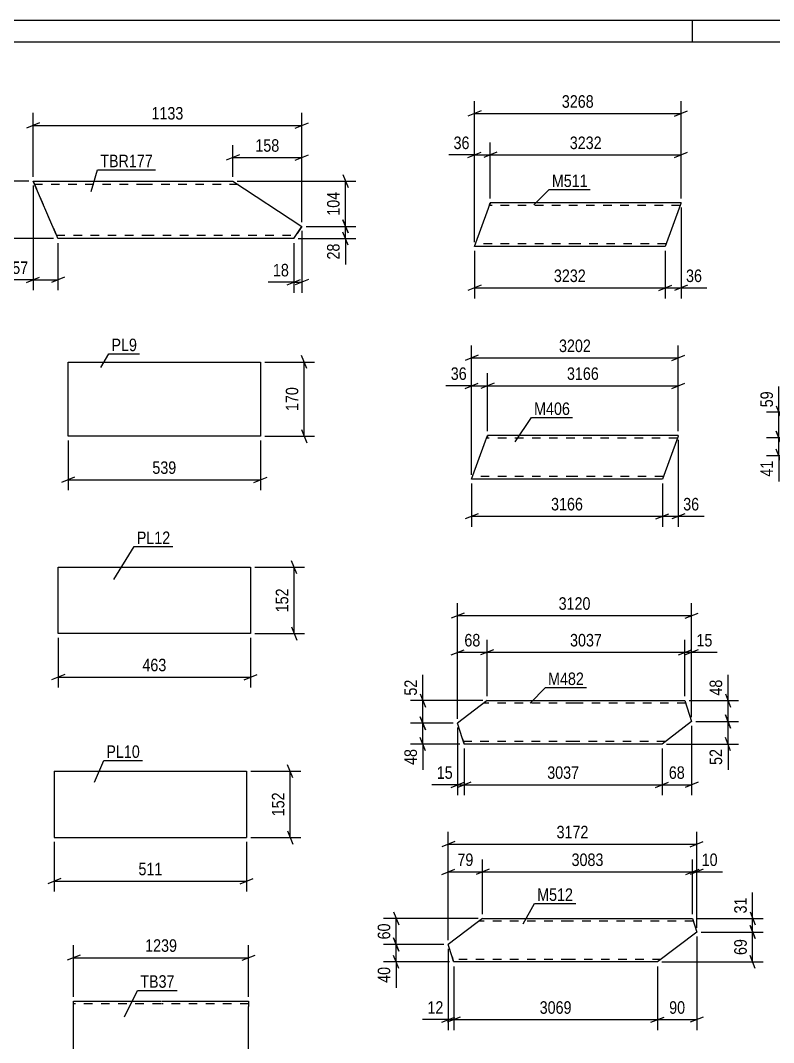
# Model space of a CAD drawing. Header units: millimetres. Extents: x 0 to 594, y 0 to 420.
# Drawn here: x 230 to 402.6, y 185.6 to 420 of the extents above; entities that cross this region are included whole.
import ezdxf

# ---------------------------------------------------------------- set-up
doc = ezdxf.new("R2010")
doc.units = ezdxf.units.MM
doc.linetypes.add('DXK_LINE_DOT2', pattern=[3.9198, 1.9599, -1.9599])
doc.styles.add('Arial Narrow', font='ARIALN.TTF', dxfattribs={"height": 0.2})

# ---------------------------------------------------------------- blocks, each defined once
blk = doc.blocks.new('Unknown-232816030-39086 - 69771')
at = {"color": 5, "linetype": 'Continuous'}
for p, q in [((594, 420), (0, 420)), ((384, 415), (384, 420)), ((589, 415), (5, 415))]:
    blk.add_line(p, q, dxfattribs=at)
blk = doc.blocks.new('Part-232816030-51371 - 51370')
at = {"color": 2, "linetype": 'Continuous'}
for p, q in [((232.85, 383.15), (232.85, 383.15)), ((232.85, 383.15), (258.54, 383.15)), ((238.12, 370.94), (232.85, 383.15)), ((258.64, 383.15), (278.64, 383.15)), ((278.64, 383.15), (294.45, 372.76)), ((292.61, 369.95), (294.45, 372.76)), ((238.34, 370.42), (238.12, 370.94)), ((238.54, 369.95), (238.34, 370.42)), ((258.54, 369.95), (238.54, 369.95)), ((292.61, 369.95), (258.64, 369.95))]:
    blk.add_line(p, q, dxfattribs=at)
at = {"color": 7, "linetype": 'DXK_LINE_DOT2'}
for p, q in [((232.85, 383.15), (238.54, 369.95)), ((233.19, 382.35), (233.19, 382.35)), ((258.54, 382.35), (233.19, 382.35)), ((279.86, 382.35), (258.64, 382.35)), ((294.45, 372.76), (292.61, 369.95)), ((294.45, 372.76), (294.45, 372.76)), ((238.2, 370.75), (238.2, 370.75)), ((238.2, 370.75), (258.54, 370.75)), ((258.64, 370.75), (293.13, 370.75)), ((292.61, 369.95), (292.61, 369.95))]:
    blk.add_line(p, q, dxfattribs=at)
blk = doc.blocks.new('Part-232816030-51383 - 51382')
at = {"color": 2, "linetype": 'Continuous'}
for p, q in [((240.88, 324.65), (240.88, 341.65)), ((240.88, 341.65), (262.88, 341.65)), ((262.98, 341.65), (284.98, 341.65)), ((284.98, 341.65), (284.98, 324.65)), ((262.88, 324.65), (240.88, 324.65)), ((284.98, 324.65), (262.98, 324.65))]:
    blk.add_line(p, q, dxfattribs=at)
blk = doc.blocks.new('Part-232816030-51397 - 51396')
at = {"color": 2, "linetype": 'Continuous'}
for p, q in [((238.6, 279.38), (238.6, 294.58)), ((238.6, 294.58), (260.6, 294.58)), ((260.7, 294.58), (282.7, 294.58)), ((282.7, 294.58), (282.7, 279.38)), ((260.6, 279.38), (238.6, 279.38)), ((282.7, 279.38), (260.7, 279.38))]:
    blk.add_line(p, q, dxfattribs=at)
blk = doc.blocks.new('Part-232816030-51411 - 51410')
at = {"color": 2, "linetype": 'Continuous'}
for p, q in [((237.7, 247.8), (237.7, 232.6)), ((237.7, 247.8), (259.7, 247.8)), ((259.8, 247.8), (281.8, 247.8)), ((281.8, 247.8), (281.8, 232.6)), ((237.7, 232.6), (259.7, 232.6)), ((259.8, 232.6), (281.8, 232.6))]:
    blk.add_line(p, q, dxfattribs=at)
blk = doc.blocks.new('Part-232816030-51432 - 51431')
at = {"color": 2, "linetype": 'Continuous'}
for p, q in [((242.15, 180.12), (242.15, 195.03)), ((242.15, 195.03), (262.15, 195.03)), ((262.25, 195.03), (282.25, 195.03)), ((282.25, 195.03), (282.25, 195.03)), ((282.25, 195.03), (282.25, 194.94)), ((282.25, 194.94), (282.25, 194.68)), ((282.25, 194.68), (282.25, 193.83)), ((282.25, 180.03), (282.25, 193.83)), ((242.15, 180.03), (242.15, 180.12)), ((262.15, 180.03), (242.15, 180.03)), ((282.25, 180.03), (262.25, 180.03)), ((282.25, 180.03), (282.25, 180.03))]:
    blk.add_line(p, q, dxfattribs=at)
at = {"color": 7, "linetype": 'DXK_LINE_DOT2'}
for p, q in [((282.25, 180.03), (282.25, 195.03)), ((282.25, 195.03), (282.25, 195.03)), ((262.15, 194.43), (242.15, 194.43)), ((282.25, 194.43), (262.25, 194.43)), ((282.25, 194.43), (282.25, 194.43)), ((282.25, 194.29), (282.25, 193.83)), ((242.15, 180.63), (242.15, 180.68)), ((262.15, 180.63), (242.15, 180.63)), ((282.25, 180.63), (262.25, 180.63)), ((282.25, 180.68), (282.25, 180.77)), ((282.25, 180.63), (282.25, 180.68)), ((282.25, 180.03), (282.25, 180.03))]:
    blk.add_line(p, q, dxfattribs=at)
blk = doc.blocks.new('Part-232816030-54967 - 54966')
at = {"color": 2, "linetype": 'Continuous'}
for p, q in [((337.22, 376.93), (337.65, 378.13)), ((357.65, 378.13), (337.65, 378.13)), ((381.39, 378.13), (357.75, 378.13)), ((381.27, 377.78), (377.75, 368.13)), ((381.36, 378.04), (381.27, 377.78)), ((381.39, 378.13), (381.36, 378.04)), ((334.02, 368.13), (337.22, 376.93)), ((357.65, 368.13), (334.02, 368.13)), ((377.75, 368.13), (357.75, 368.13))]:
    blk.add_line(p, q, dxfattribs=at)
at = {"color": 7, "linetype": 'DXK_LINE_DOT2'}
for p, q in [((357.65, 377.53), (337.44, 377.53)), ((337.62, 378.04), (337.53, 377.78)), ((337.65, 378.13), (337.62, 378.04)), ((381.17, 377.53), (357.75, 377.53)), ((334.02, 368.13), (334.05, 368.22)), ((357.65, 368.73), (334.23, 368.73)), ((377.97, 368.73), (357.75, 368.73))]:
    blk.add_line(p, q, dxfattribs=at)
blk = doc.blocks.new('Part-232816030-54996 - 54995')
at = {"color": 2, "linetype": 'Continuous'}
for p, q in [((333.37, 314.77), (336.57, 323.57)), ((336.57, 323.57), (337.01, 324.77)), ((357.01, 324.77), (337.01, 324.77)), ((380.75, 324.77), (357.11, 324.77)), ((380.62, 324.42), (377.11, 314.77)), ((380.72, 324.68), (380.62, 324.42)), ((380.75, 324.77), (380.72, 324.68)), ((357.01, 314.77), (333.37, 314.77)), ((377.11, 314.77), (357.11, 314.77))]:
    blk.add_line(p, q, dxfattribs=at)
at = {"color": 7, "linetype": 'DXK_LINE_DOT2'}
for p, q in [((357.01, 324.17), (336.79, 324.17)), ((336.98, 324.68), (336.88, 324.42)), ((337.01, 324.77), (336.98, 324.68)), ((380.53, 324.17), (357.11, 324.17)), ((333.37, 314.77), (333.4, 314.86)), ((357.01, 315.37), (333.59, 315.37)), ((377.33, 315.37), (357.11, 315.37))]:
    blk.add_line(p, q, dxfattribs=at)
blk = doc.blocks.new('Part-232816030-55004 - 55003')
at = {"color": 2, "linetype": 'Continuous'}
for p, q in [((335.36, 262.81), (330.16, 258.81)), ((336.92, 264.01), (335.36, 262.81)), ((336.92, 264.01), (356.92, 264.01)), ((357.02, 264.01), (382.26, 264.01)), ((382.26, 264.01), (383.78, 259.21)), ((331.3, 255.21), (330.16, 258.81)), ((383.78, 259.21), (377.02, 254.01)), ((331.65, 254.1), (331.3, 255.21)), ((331.68, 254.01), (331.65, 254.1)), ((356.92, 254.01), (331.68, 254.01)), ((377.02, 254.01), (357.02, 254.01))]:
    blk.add_line(p, q, dxfattribs=at)
at = {"color": 7, "linetype": 'DXK_LINE_DOT2'}
for p, q in [((336.92, 264.01), (335.96, 263.27)), ((356.92, 263.41), (336.14, 263.41)), ((382.45, 263.41), (357.02, 263.41)), ((331.3, 255.21), (331.57, 254.36)), ((356.92, 254.61), (331.49, 254.61)), ((377.8, 254.61), (357.02, 254.61))]:
    blk.add_line(p, q, dxfattribs=at)
blk = doc.blocks.new('Part-232816030-55021 - 55020')
at = {"color": 2, "linetype": 'Continuous'}
for p, q in [((335.88, 214.04), (334.31, 212.84)), ((335.88, 214.04), (355.88, 214.04)), ((355.98, 214.04), (384, 214.04)), ((384, 214.04), (384.98, 210.9)), ((334.31, 212.84), (328.02, 208.05)), ((384.98, 210.9), (375.98, 204.04)), ((328.9, 205.24), (328.02, 208.05)), ((329.24, 204.13), (328.9, 205.24)), ((329.27, 204.04), (329.24, 204.13)), ((355.88, 204.04), (329.27, 204.04)), ((375.98, 204.04), (355.98, 204.04))]:
    blk.add_line(p, q, dxfattribs=at)
at = {"color": 7, "linetype": 'DXK_LINE_DOT2'}
for p, q in [((335.88, 214.04), (334.91, 213.3)), ((355.88, 213.44), (335.1, 213.44)), ((384.18, 213.44), (355.98, 213.44)), ((328.9, 205.24), (329.16, 204.39)), ((355.88, 204.64), (329.08, 204.64)), ((376.77, 204.64), (355.98, 204.64))]:
    blk.add_line(p, q, dxfattribs=at)
blk = doc.blocks.new('StraightDimension-232816030-52044 - 51370')
at = {"color": 7, "linetype": 'Continuous'}
for p, q in [((295.45, 372.76), (306.85, 372.76)), ((303.85, 374.26), (305.05, 371.26)), ((304.45, 369.95), (304.45, 372.76)), ((305.05, 368.45), (303.85, 371.45)), ((293.61, 369.95), (306.85, 369.95))]:
    blk.add_line(p, q, dxfattribs=at)
at = {"color": 0}
blk.add_wipeout([(303.7, 369.43), (299.5, 369.43), (299.5, 364.57), (303.7, 364.57)], dxfattribs=at)
at = {"color": 7, "linetype": 'Continuous'}
blk.add_line((304.45, 369.95), (304.45, 364.05), dxfattribs=at)
blk.add_line((304.45, 369.95), (304.45, 364.05), dxfattribs=at)
at = {"color": 3, "style": 'Arial Narrow'}
blk.add_text('28', height=2.863, rotation=90.0002, dxfattribs=at).set_placement((303.1, 365.17))
blk = doc.blocks.new('StraightDimension-232816030-52039 - 51370')
at = {"color": 7, "linetype": 'Continuous'}
for p, q in [((278.64, 384.15), (278.64, 391.39)), ((294.45, 373.76), (294.45, 391.39)), ((280.14, 389.14), (277.14, 387.94)), ((278.64, 388.54), (294.45, 388.54)), ((292.95, 387.94), (295.95, 389.14))]:
    blk.add_line(p, q, dxfattribs=at)
at = {"color": 0}
blk.add_wipeout([(289.89, 389.29), (289.89, 393.49), (283.2, 393.49), (283.2, 389.29)], dxfattribs=at)
at = {"color": 3, "style": 'Arial Narrow'}
blk.add_text('158', height=2.863, dxfattribs=at).set_placement((283.8, 389.89))
blk = doc.blocks.new('StraightDimension-232816030-52031 - 51370')
at = {"color": 7, "linetype": 'Continuous'}
for p, q in [((294.45, 371.76), (294.45, 357.55)), ((292.61, 368.95), (292.61, 357.55)), ((291.11, 359.35), (294.11, 360.55)), ((292.61, 359.95), (294.45, 359.95)), ((295.95, 360.55), (292.95, 359.35))]:
    blk.add_line(p, q, dxfattribs=at)
at = {"color": 0}
blk.add_wipeout([(292.08, 360.7), (292.08, 364.9), (287.23, 364.9), (287.23, 360.7)], dxfattribs=at)
at = {"color": 7, "linetype": 'Continuous'}
blk.add_line((292.61, 359.95), (286.7, 359.95), dxfattribs=at)
blk.add_line((292.61, 359.95), (286.7, 359.95), dxfattribs=at)
at = {"color": 3, "style": 'Arial Narrow'}
blk.add_text('18', height=2.863, dxfattribs=at).set_placement((287.83, 361.3))
blk = doc.blocks.new('StraightDimension-232816030-52051 - 51370')
at = {"color": 7, "linetype": 'Continuous'}
for p, q in [((228, 381.65), (226.8, 384.65)), ((231.85, 383.15), (224.55, 383.15)), ((227.4, 369.95), (227.4, 383.15)), ((226.8, 371.45), (228, 368.45)), ((237.54, 369.95), (224.55, 369.95))]:
    blk.add_line(p, q, dxfattribs=at)
at = {"color": 0}
blk.add_wipeout([(226.65, 379.9), (222.45, 379.9), (222.45, 373.21), (226.65, 373.21)], dxfattribs=at)
at = {"color": 3, "style": 'Arial Narrow'}
blk.add_text('132', height=2.863, rotation=90.0002, dxfattribs=at).set_placement((226.05, 373.81))
blk = doc.blocks.new('StraightDimension-232816030-52043 - 51370')
at = {"color": 7, "linetype": 'Continuous'}
for p, q in [((303.85, 384.65), (305.05, 381.65)), ((279.64, 383.15), (306.85, 383.15)), ((304.45, 372.76), (304.45, 383.15)), ((295.45, 372.76), (306.85, 372.76)), ((305.05, 371.26), (303.85, 374.26))]:
    blk.add_line(p, q, dxfattribs=at)
at = {"color": 0}
blk.add_wipeout([(303.7, 381.3), (299.5, 381.3), (299.5, 374.61), (303.7, 374.61)], dxfattribs=at)
at = {"color": 3, "style": 'Arial Narrow'}
blk.add_text('104', height=2.863, rotation=90.0002, dxfattribs=at).set_placement((303.1, 375.21))
blk = doc.blocks.new('StraightDimension-232816030-52035 - 51370')
at = {"color": 7, "linetype": 'Continuous'}
for p, q in [((232.85, 382.15), (232.85, 358.1)), ((238.54, 368.95), (238.54, 358.1)), ((231.35, 359.9), (234.35, 361.1)), ((240.04, 361.1), (237.04, 359.9)), ((232.85, 360.5), (238.54, 360.5))]:
    blk.add_line(p, q, dxfattribs=at)
at = {"color": 0}
blk.add_wipeout([(232.32, 361.25), (232.32, 365.45), (227.47, 365.45), (227.47, 361.25)], dxfattribs=at)
at = {"color": 7, "linetype": 'Continuous'}
blk.add_line((232.85, 360.5), (226.94, 360.5), dxfattribs=at)
blk.add_line((232.85, 360.5), (226.94, 360.5), dxfattribs=at)
at = {"color": 3, "style": 'Arial Narrow'}
blk.add_text('57', height=2.863, dxfattribs=at).set_placement((228.07, 361.85))
blk = doc.blocks.new('StraightDimension-232816030-52057 - 51370')
at = {"color": 7, "linetype": 'Continuous'}
for p, q in [((232.85, 384.15), (232.85, 398.78)), ((294.45, 373.76), (294.45, 398.78)), ((234.35, 396.53), (231.35, 395.33)), ((292.95, 395.33), (295.95, 396.53)), ((232.85, 395.93), (294.45, 395.93))]:
    blk.add_line(p, q, dxfattribs=at)
at = {"color": 0}
blk.add_wipeout([(267.91, 396.68), (267.91, 400.88), (259.39, 400.88), (259.39, 396.68)], dxfattribs=at)
at = {"color": 3, "style": 'Arial Narrow'}
blk.add_text('1133', height=2.863, dxfattribs=at).set_placement((259.99, 397.28))
blk = doc.blocks.new('StraightDimension-232816030-52065 - 51382')
at = {"color": 7, "linetype": 'Continuous'}
for p, q in [((240.88, 323.65), (240.88, 312.25)), ((284.98, 323.65), (284.98, 312.25)), ((242.38, 315.25), (239.38, 314.05)), ((240.88, 314.65), (284.98, 314.65)), ((283.48, 314.05), (286.48, 315.25))]:
    blk.add_line(p, q, dxfattribs=at)
at = {"color": 0}
blk.add_wipeout([(266.27, 315.4), (266.27, 319.6), (259.59, 319.6), (259.59, 315.4)], dxfattribs=at)
at = {"color": 3, "style": 'Arial Narrow'}
blk.add_text('539', height=2.863, dxfattribs=at).set_placement((260.19, 316))
blk = doc.blocks.new('StraightDimension-232816030-52061 - 51382')
at = {"color": 7, "linetype": 'Continuous'}
for p, q in [((295.58, 340.15), (294.38, 343.15)), ((285.98, 341.65), (297.38, 341.65)), ((294.98, 324.65), (294.98, 341.65)), ((294.38, 326.15), (295.58, 323.15)), ((285.98, 324.65), (297.38, 324.65))]:
    blk.add_line(p, q, dxfattribs=at)
at = {"color": 0}
blk.add_wipeout([(294.23, 336.49), (290.03, 336.49), (290.03, 329.81), (294.23, 329.81)], dxfattribs=at)
at = {"color": 3, "style": 'Arial Narrow'}
blk.add_text('170', height=2.863, rotation=90.0002, dxfattribs=at).set_placement((293.63, 330.41))
blk = doc.blocks.new('StraightDimension-232816030-52069 - 51396')
at = {"color": 7, "linetype": 'Continuous'}
for p, q in [((293.3, 293.08), (292.1, 296.08)), ((283.7, 294.58), (295.1, 294.58)), ((292.7, 279.38), (292.7, 294.58)), ((283.7, 279.38), (295.1, 279.38)), ((292.1, 280.88), (293.3, 277.88))]:
    blk.add_line(p, q, dxfattribs=at)
at = {"color": 0}
blk.add_wipeout([(291.95, 290.33), (287.75, 290.33), (287.75, 283.64), (291.95, 283.64)], dxfattribs=at)
at = {"color": 3, "style": 'Arial Narrow'}
blk.add_text('152', height=2.863, rotation=90.0002, dxfattribs=at).set_placement((291.35, 284.24))
blk = doc.blocks.new('StraightDimension-232816030-52073 - 51396')
at = {"color": 7, "linetype": 'Continuous'}
for p, q in [((238.6, 278.38), (238.6, 266.98)), ((282.7, 278.38), (282.7, 266.98)), ((240.1, 269.98), (237.1, 268.78)), ((281.2, 268.78), (284.2, 269.98)), ((238.6, 269.38), (282.7, 269.38))]:
    blk.add_line(p, q, dxfattribs=at)
at = {"color": 0}
blk.add_wipeout([(263.99, 270.13), (263.99, 274.33), (257.31, 274.33), (257.31, 270.13)], dxfattribs=at)
at = {"color": 3, "style": 'Arial Narrow'}
blk.add_text('463', height=2.863, dxfattribs=at).set_placement((257.91, 270.73))
blk = doc.blocks.new('StraightDimension-232816030-52077 - 51410')
at = {"color": 7, "linetype": 'Continuous'}
for p, q in [((292.4, 246.3), (291.2, 249.3)), ((282.8, 247.8), (294.2, 247.8)), ((291.8, 232.6), (291.8, 247.8)), ((282.8, 232.6), (294.2, 232.6)), ((291.2, 234.1), (292.4, 231.1))]:
    blk.add_line(p, q, dxfattribs=at)
at = {"color": 0}
blk.add_wipeout([(291.05, 243.54), (286.85, 243.54), (286.85, 236.85), (291.05, 236.85)], dxfattribs=at)
at = {"color": 3, "style": 'Arial Narrow'}
blk.add_text('152', height=2.863, rotation=90.0002, dxfattribs=at).set_placement((290.45, 237.45))
blk = doc.blocks.new('StraightDimension-232816030-52081 - 51410')
at = {"color": 7, "linetype": 'Continuous'}
for p, q in [((237.7, 231.6), (237.7, 220.2)), ((281.8, 231.6), (281.8, 220.2)), ((239.2, 223.2), (236.2, 222)), ((280.3, 222), (283.3, 223.2)), ((237.7, 222.6), (281.8, 222.6))]:
    blk.add_line(p, q, dxfattribs=at)
at = {"color": 0}
blk.add_wipeout([(263.09, 223.35), (263.09, 227.55), (256.41, 227.55), (256.41, 223.35)], dxfattribs=at)
at = {"color": 3, "style": 'Arial Narrow'}
blk.add_text('511', height=2.863, dxfattribs=at).set_placement((257.01, 223.95))
blk = doc.blocks.new('StraightDimension-232816030-52085 - 51431')
at = {"color": 7, "linetype": 'Continuous'}
for p, q in [((242.15, 196.03), (242.15, 207.88)), ((282.25, 196.03), (282.25, 207.88)), ((243.65, 205.63), (240.65, 204.43)), ((242.15, 205.03), (282.25, 205.03)), ((280.75, 204.43), (283.75, 205.63))]:
    blk.add_line(p, q, dxfattribs=at)
at = {"color": 0}
blk.add_wipeout([(266.45, 205.78), (266.45, 209.98), (257.94, 209.98), (257.94, 205.78)], dxfattribs=at)
at = {"color": 3, "style": 'Arial Narrow'}
blk.add_text('1239', height=2.863, dxfattribs=at).set_placement((258.54, 206.38))
blk = doc.blocks.new('StraightDimension-232816030-55144 - 54966')
at = {"color": 7, "linetype": 'Continuous'}
for p, q in [((381.39, 377.13), (381.39, 356.25)), ((377.75, 367.13), (377.75, 356.25)), ((376.25, 358.05), (379.25, 359.25)), ((382.89, 359.25), (379.89, 358.05)), ((377.75, 358.65), (381.39, 358.65))]:
    blk.add_line(p, q, dxfattribs=at)
at = {"color": 0}
blk.add_wipeout([(386.77, 359.4), (386.77, 363.6), (381.92, 363.6), (381.92, 359.4)], dxfattribs=at)
at = {"color": 7, "linetype": 'Continuous'}
blk.add_line((381.39, 358.65), (387.3, 358.65), dxfattribs=at)
blk.add_line((381.39, 358.65), (387.3, 358.65), dxfattribs=at)
at = {"color": 3, "style": 'Arial Narrow'}
blk.add_text('36', height=2.863, dxfattribs=at).set_placement((382.52, 360))
blk = doc.blocks.new('StraightDimension-232816030-55096 - 54966')
at = {"color": 7, "linetype": 'Continuous'}
for p, q in [((337.65, 379.13), (337.65, 392)), ((381.39, 379.13), (381.39, 392)), ((339.15, 389.75), (336.15, 388.55)), ((379.89, 388.55), (382.89, 389.75)), ((337.65, 389.15), (381.39, 389.15))]:
    blk.add_line(p, q, dxfattribs=at)
at = {"color": 0}
blk.add_wipeout([(363.78, 389.9), (363.78, 394.1), (355.27, 394.1), (355.27, 389.9)], dxfattribs=at)
at = {"color": 3, "style": 'Arial Narrow'}
blk.add_text('3232', height=2.863, dxfattribs=at).set_placement((355.87, 390.5))
blk = doc.blocks.new('StraightDimension-232816030-55145 - 54966')
at = {"color": 7, "linetype": 'Continuous'}
for p, q in [((334.02, 367.13), (334.02, 356.25)), ((377.75, 367.13), (377.75, 356.25)), ((335.52, 359.25), (332.52, 358.05)), ((376.25, 358.05), (379.25, 359.25)), ((334.02, 358.65), (377.75, 358.65))]:
    blk.add_line(p, q, dxfattribs=at)
at = {"color": 0}
blk.add_wipeout([(360.14, 359.4), (360.14, 363.6), (351.63, 363.6), (351.63, 359.4)], dxfattribs=at)
at = {"color": 3, "style": 'Arial Narrow'}
blk.add_text('3232', height=2.863, dxfattribs=at).set_placement((352.23, 360))
blk = doc.blocks.new('StraightDimension-232816030-55097 - 54966')
at = {"color": 7, "linetype": 'Continuous'}
for p, q in [((334.02, 369.13), (334.02, 392)), ((337.65, 379.13), (337.65, 392)), ((332.52, 388.55), (335.52, 389.75)), ((339.15, 389.75), (336.15, 388.55)), ((334.02, 389.15), (337.65, 389.15))]:
    blk.add_line(p, q, dxfattribs=at)
at = {"color": 0}
blk.add_wipeout([(333.49, 389.9), (333.49, 394.1), (328.63, 394.1), (328.63, 389.9)], dxfattribs=at)
at = {"color": 7, "linetype": 'Continuous'}
blk.add_line((334.02, 389.15), (328.11, 389.15), dxfattribs=at)
blk.add_line((334.02, 389.15), (328.11, 389.15), dxfattribs=at)
at = {"color": 3, "style": 'Arial Narrow'}
blk.add_text('36', height=2.863, dxfattribs=at).set_placement((329.23, 390.5))
blk = doc.blocks.new('StraightDimension-232816030-55133 - 54966')
at = {"color": 7, "linetype": 'Continuous'}
for p, q in [((334.02, 369.13), (334.02, 401.48)), ((381.39, 379.13), (381.39, 401.48)), ((335.52, 399.23), (332.52, 398.03)), ((334.02, 398.63), (381.39, 398.63)), ((379.89, 398.03), (382.89, 399.23))]:
    blk.add_line(p, q, dxfattribs=at)
at = {"color": 0}
blk.add_wipeout([(361.96, 399.38), (361.96, 403.58), (353.45, 403.58), (353.45, 399.38)], dxfattribs=at)
at = {"color": 3, "style": 'Arial Narrow'}
blk.add_text('3268', height=2.863, dxfattribs=at).set_placement((354.05, 399.98))
blk = doc.blocks.new('StraightDimension-232816030-55181 - 54995')
at = {"color": 7, "linetype": 'Continuous'}
for p, q in [((337.01, 325.77), (337.01, 339.06)), ((380.75, 325.77), (380.75, 339.06)), ((338.51, 336.81), (335.51, 335.61)), ((337.01, 336.21), (380.75, 336.21)), ((379.25, 335.61), (382.25, 336.81))]:
    blk.add_line(p, q, dxfattribs=at)
at = {"color": 0}
blk.add_wipeout([(363.14, 336.96), (363.14, 341.16), (354.62, 341.16), (354.62, 336.96)], dxfattribs=at)
at = {"color": 3, "style": 'Arial Narrow'}
blk.add_text('3166', height=2.863, dxfattribs=at).set_placement((355.22, 337.56))
blk = doc.blocks.new('StraightDimension-232816030-55219 - 54995')
at = {"color": 7, "linetype": 'Continuous'}
for p, q in [((333.37, 315.77), (333.37, 345.44)), ((380.75, 325.77), (380.75, 345.44)), ((334.87, 343.19), (331.87, 341.99)), ((333.37, 342.59), (380.75, 342.59)), ((379.25, 341.99), (382.25, 343.19))]:
    blk.add_line(p, q, dxfattribs=at)
at = {"color": 0}
blk.add_wipeout([(361.32, 343.34), (361.32, 347.54), (352.8, 347.54), (352.8, 343.34)], dxfattribs=at)
at = {"color": 3, "style": 'Arial Narrow'}
blk.add_text('3202', height=2.863, dxfattribs=at).set_placement((353.4, 343.94))
blk = doc.blocks.new('StraightDimension-232816030-55230 - 54995')
at = {"color": 7, "linetype": 'Continuous'}
for p, q in [((380.75, 323.77), (380.75, 303.87)), ((377.11, 313.77), (377.11, 303.87)), ((375.61, 305.67), (378.61, 306.87)), ((377.11, 306.27), (380.75, 306.27)), ((382.25, 306.87), (379.25, 305.67))]:
    blk.add_line(p, q, dxfattribs=at)
at = {"color": 0}
blk.add_wipeout([(386.13, 307.02), (386.13, 311.22), (381.27, 311.22), (381.27, 307.02)], dxfattribs=at)
at = {"color": 7, "linetype": 'Continuous'}
blk.add_line((380.75, 306.27), (386.66, 306.27), dxfattribs=at)
blk.add_line((380.75, 306.27), (386.66, 306.27), dxfattribs=at)
at = {"color": 3, "style": 'Arial Narrow'}
blk.add_text('36', height=2.863, dxfattribs=at).set_placement((381.87, 307.62))
blk = doc.blocks.new('StraightDimension-232816030-55182 - 54995')
at = {"color": 7, "linetype": 'Continuous'}
for p, q in [((333.37, 315.77), (333.37, 339.06)), ((337.01, 325.77), (337.01, 339.06)), ((331.87, 335.61), (334.87, 336.81)), ((333.37, 336.21), (337.01, 336.21)), ((338.51, 336.81), (335.51, 335.61))]:
    blk.add_line(p, q, dxfattribs=at)
at = {"color": 0}
blk.add_wipeout([(332.85, 336.96), (332.85, 341.16), (327.99, 341.16), (327.99, 336.96)], dxfattribs=at)
at = {"color": 7, "linetype": 'Continuous'}
blk.add_line((333.37, 336.21), (327.46, 336.21), dxfattribs=at)
blk.add_line((333.37, 336.21), (327.46, 336.21), dxfattribs=at)
at = {"color": 3, "style": 'Arial Narrow'}
blk.add_text('36', height=2.863, dxfattribs=at).set_placement((328.59, 337.56))
blk = doc.blocks.new('StraightDimension-232816030-55231 - 54995')
at = {"color": 7, "linetype": 'Continuous'}
for p, q in [((333.37, 313.77), (333.37, 303.87)), ((377.11, 313.77), (377.11, 303.87)), ((334.87, 306.87), (331.87, 305.67)), ((333.37, 306.27), (377.11, 306.27)), ((375.61, 305.67), (378.61, 306.87))]:
    blk.add_line(p, q, dxfattribs=at)
at = {"color": 0}
blk.add_wipeout([(359.5, 307.02), (359.5, 311.22), (350.98, 311.22), (350.98, 307.02)], dxfattribs=at)
at = {"color": 3, "style": 'Arial Narrow'}
blk.add_text('3166', height=2.863, dxfattribs=at).set_placement((351.58, 307.62))
blk = doc.blocks.new('StraightDimension-232816030-55409 - 55003')
at = {"color": 7, "linetype": 'Continuous'}
for p, q in [((330.16, 259.81), (330.16, 277.92)), ((336.92, 265.01), (336.92, 277.92)), ((328.66, 274.47), (331.66, 275.67)), ((330.16, 275.07), (336.92, 275.07)), ((338.42, 275.67), (335.42, 274.47))]:
    blk.add_line(p, q, dxfattribs=at)
at = {"color": 0}
blk.add_wipeout([(335.97, 275.82), (335.97, 280.02), (331.11, 280.02), (331.11, 275.82)], dxfattribs=at)
at = {"color": 3, "style": 'Arial Narrow'}
blk.add_text('68', height=2.863, dxfattribs=at).set_placement((331.71, 276.42))
blk = doc.blocks.new('StraightDimension-232816030-55266 - 55003')
at = {"color": 7, "linetype": 'Continuous'}
for p, q in [((321.58, 260.31), (322.78, 257.31)), ((329.16, 258.81), (319.33, 258.81)), ((322.18, 254.01), (322.18, 258.81)), ((330.68, 254.01), (319.33, 254.01)), ((322.78, 252.51), (321.58, 255.51))]:
    blk.add_line(p, q, dxfattribs=at)
at = {"color": 0}
blk.add_wipeout([(321.43, 253.49), (317.23, 253.49), (317.23, 248.63), (321.43, 248.63)], dxfattribs=at)
at = {"color": 7, "linetype": 'Continuous'}
blk.add_line((322.18, 254.01), (322.18, 248.1), dxfattribs=at)
blk.add_line((322.18, 254.01), (322.18, 248.1), dxfattribs=at)
at = {"color": 3, "style": 'Arial Narrow'}
blk.add_text('48', height=2.863, rotation=90.0002, dxfattribs=at).set_placement((320.83, 249.23))
blk = doc.blocks.new('StraightDimension-232816030-55265 - 55003')
at = {"color": 7, "linetype": 'Continuous'}
for p, q in [((321.58, 265.51), (322.78, 262.51)), ((335.92, 264.01), (319.33, 264.01)), ((322.18, 258.81), (322.18, 264.01)), ((322.78, 257.31), (321.58, 260.31)), ((329.16, 258.81), (319.33, 258.81))]:
    blk.add_line(p, q, dxfattribs=at)
at = {"color": 0}
blk.add_wipeout([(321.43, 269.39), (317.23, 269.39), (317.23, 264.54), (321.43, 264.54)], dxfattribs=at)
at = {"color": 7, "linetype": 'Continuous'}
blk.add_line((322.18, 264.01), (322.18, 269.92), dxfattribs=at)
blk.add_line((322.18, 264.01), (322.18, 269.92), dxfattribs=at)
at = {"color": 3, "style": 'Arial Narrow'}
blk.add_text('52', height=2.863, rotation=90.0002, dxfattribs=at).set_placement((320.83, 265.14))
blk = doc.blocks.new('StraightDimension-232816030-55407 - 55003')
at = {"color": 7, "linetype": 'Continuous'}
for p, q in [((382.26, 265.01), (382.26, 277.92)), ((383.78, 260.21), (383.78, 277.92)), ((380.76, 274.47), (383.76, 275.67)), ((382.26, 275.07), (383.78, 275.07)), ((385.28, 275.67), (382.28, 274.47))]:
    blk.add_line(p, q, dxfattribs=at)
at = {"color": 0}
blk.add_wipeout([(389.16, 275.82), (389.16, 280.02), (384.3, 280.02), (384.3, 275.82)], dxfattribs=at)
at = {"color": 7, "linetype": 'Continuous'}
blk.add_line((383.78, 275.07), (389.68, 275.07), dxfattribs=at)
blk.add_line((383.78, 275.07), (389.68, 275.07), dxfattribs=at)
at = {"color": 3, "style": 'Arial Narrow'}
blk.add_text('15', height=2.863, dxfattribs=at).set_placement((384.9, 276.42))
blk = doc.blocks.new('StraightDimension-232816030-55408 - 55003')
at = {"color": 7, "linetype": 'Continuous'}
for p, q in [((336.92, 265.01), (336.92, 277.92)), ((382.26, 265.01), (382.26, 277.92)), ((338.42, 275.67), (335.42, 274.47)), ((336.92, 275.07), (382.26, 275.07)), ((380.76, 274.47), (383.76, 275.67))]:
    blk.add_line(p, q, dxfattribs=at)
at = {"color": 0}
blk.add_wipeout([(363.84, 275.82), (363.84, 280.02), (355.33, 280.02), (355.33, 275.82)], dxfattribs=at)
at = {"color": 3, "style": 'Arial Narrow'}
blk.add_text('3037', height=2.863, dxfattribs=at).set_placement((355.93, 276.42))
blk = doc.blocks.new('StraightDimension-232816030-55485 - 55003')
at = {"color": 7, "linetype": 'Continuous'}
for p, q in [((330.16, 259.81), (330.16, 286.33)), ((383.78, 260.21), (383.78, 286.33)), ((331.66, 284.08), (328.66, 282.88)), ((382.28, 282.88), (385.28, 284.08)), ((330.16, 283.48), (383.78, 283.48))]:
    blk.add_line(p, q, dxfattribs=at)
at = {"color": 0}
blk.add_wipeout([(361.23, 284.23), (361.23, 288.43), (352.71, 288.43), (352.71, 284.23)], dxfattribs=at)
at = {"color": 3, "style": 'Arial Narrow'}
blk.add_text('3120', height=2.863, dxfattribs=at).set_placement((353.31, 284.83))
blk = doc.blocks.new('StraightDimension-232816030-55514 - 55003')
at = {"color": 7, "linetype": 'Continuous'}
for p, q in [((383.78, 258.21), (383.78, 242.3)), ((377.02, 253.01), (377.02, 242.3)), ((375.52, 244.1), (378.52, 245.3)), ((377.02, 244.7), (383.78, 244.7)), ((385.28, 245.3), (382.28, 244.1))]:
    blk.add_line(p, q, dxfattribs=at)
at = {"color": 0}
blk.add_wipeout([(382.83, 245.45), (382.83, 249.65), (377.97, 249.65), (377.97, 245.45)], dxfattribs=at)
at = {"color": 3, "style": 'Arial Narrow'}
blk.add_text('68', height=2.863, dxfattribs=at).set_placement((378.57, 246.05))
blk = doc.blocks.new('StraightDimension-232816030-55515 - 55003')
at = {"color": 7, "linetype": 'Continuous'}
for p, q in [((331.68, 253.01), (331.68, 242.3)), ((377.02, 253.01), (377.02, 242.3)), ((333.18, 245.3), (330.18, 244.1)), ((331.68, 244.7), (377.02, 244.7)), ((375.52, 244.1), (378.52, 245.3))]:
    blk.add_line(p, q, dxfattribs=at)
at = {"color": 0}
blk.add_wipeout([(358.61, 245.45), (358.61, 249.65), (350.1, 249.65), (350.1, 245.45)], dxfattribs=at)
at = {"color": 3, "style": 'Arial Narrow'}
blk.add_text('3037', height=2.863, dxfattribs=at).set_placement((350.7, 246.05))
blk = doc.blocks.new('StraightDimension-232816030-55516 - 55003')
at = {"color": 7, "linetype": 'Continuous'}
for p, q in [((330.16, 257.81), (330.16, 242.3)), ((331.68, 253.01), (331.68, 242.3)), ((328.66, 244.1), (331.66, 245.3)), ((330.16, 244.7), (331.68, 244.7)), ((333.18, 245.3), (330.18, 244.1))]:
    blk.add_line(p, q, dxfattribs=at)
at = {"color": 0}
blk.add_wipeout([(329.64, 245.45), (329.64, 249.65), (324.78, 249.65), (324.78, 245.45)], dxfattribs=at)
at = {"color": 7, "linetype": 'Continuous'}
blk.add_line((330.16, 244.7), (324.26, 244.7), dxfattribs=at)
blk.add_line((330.16, 244.7), (324.26, 244.7), dxfattribs=at)
at = {"color": 3, "style": 'Arial Narrow'}
blk.add_text('15', height=2.863, dxfattribs=at).set_placement((325.38, 246.05))
blk = doc.blocks.new('StraightDimension-232816030-55591 - 55003')
at = {"color": 7, "linetype": 'Continuous'}
for p, q in [((391.54, 265.51), (392.74, 262.51)), ((383.26, 264.01), (394.54, 264.01)), ((392.14, 259.21), (392.14, 264.01)), ((392.74, 257.71), (391.54, 260.71)), ((384.78, 259.21), (394.54, 259.21))]:
    blk.add_line(p, q, dxfattribs=at)
at = {"color": 0}
blk.add_wipeout([(391.39, 269.39), (387.19, 269.39), (387.19, 264.54), (391.39, 264.54)], dxfattribs=at)
at = {"color": 7, "linetype": 'Continuous'}
blk.add_line((392.14, 264.01), (392.14, 269.92), dxfattribs=at)
blk.add_line((392.14, 264.01), (392.14, 269.92), dxfattribs=at)
at = {"color": 3, "style": 'Arial Narrow'}
blk.add_text('48', height=2.863, rotation=90.0002, dxfattribs=at).set_placement((390.79, 265.14))
blk = doc.blocks.new('StraightDimension-232816030-55592 - 55003')
at = {"color": 7, "linetype": 'Continuous'}
for p, q in [((391.54, 260.71), (392.74, 257.71)), ((384.78, 259.21), (394.54, 259.21)), ((392.14, 254.01), (392.14, 259.21)), ((378.02, 254.01), (394.54, 254.01)), ((392.74, 252.51), (391.54, 255.51))]:
    blk.add_line(p, q, dxfattribs=at)
at = {"color": 0}
blk.add_wipeout([(391.39, 253.49), (387.19, 253.49), (387.19, 248.63), (391.39, 248.63)], dxfattribs=at)
at = {"color": 7, "linetype": 'Continuous'}
blk.add_line((392.14, 254.01), (392.14, 248.1), dxfattribs=at)
blk.add_line((392.14, 254.01), (392.14, 248.1), dxfattribs=at)
at = {"color": 3, "style": 'Arial Narrow'}
blk.add_text('52', height=2.863, rotation=90.0002, dxfattribs=at).set_placement((390.79, 249.23))
blk = doc.blocks.new('StraightDimension-232816030-55785 - 55020')
at = {"color": 7, "linetype": 'Continuous'}
for p, q in [((384.98, 209.9), (384.98, 188.42)), ((375.98, 203.04), (375.98, 188.42)), ((374.48, 190.22), (377.48, 191.42)), ((375.98, 190.82), (384.98, 190.82)), ((386.48, 191.42), (383.48, 190.22))]:
    blk.add_line(p, q, dxfattribs=at)
at = {"color": 0}
blk.add_wipeout([(382.91, 191.57), (382.91, 195.77), (378.05, 195.77), (378.05, 191.57)], dxfattribs=at)
at = {"color": 3, "style": 'Arial Narrow'}
blk.add_text('90', height=2.863, dxfattribs=at).set_placement((378.65, 192.17))
blk = doc.blocks.new('StraightDimension-232816030-55709 - 55020')
at = {"color": 7, "linetype": 'Continuous'}
for p, q in [((335.88, 215.04), (335.88, 227.56)), ((384, 215.04), (384, 227.56)), ((337.38, 225.31), (334.38, 224.11)), ((382.5, 224.11), (385.5, 225.31)), ((335.88, 224.71), (384, 224.71))]:
    blk.add_line(p, q, dxfattribs=at)
at = {"color": 0}
blk.add_wipeout([(364.2, 225.46), (364.2, 229.66), (355.68, 229.66), (355.68, 225.46)], dxfattribs=at)
at = {"color": 3, "style": 'Arial Narrow'}
blk.add_text('3083', height=2.863, dxfattribs=at).set_placement((356.28, 226.06))
blk = doc.blocks.new('StraightDimension-232816030-55866 - 55020')
at = {"color": 7, "linetype": 'Continuous'}
for p, q in [((334.88, 214.04), (313.21, 214.04)), ((315.46, 215.54), (316.66, 212.54)), ((316.06, 208.05), (316.06, 214.04)), ((316.66, 206.55), (315.46, 209.55)), ((327.02, 208.05), (313.21, 208.05))]:
    blk.add_line(p, q, dxfattribs=at)
at = {"color": 0}
blk.add_wipeout([(315.31, 213.47), (311.11, 213.47), (311.11, 208.62), (315.31, 208.62)], dxfattribs=at)
at = {"color": 3, "style": 'Arial Narrow'}
blk.add_text('60', height=2.863, rotation=90.0002, dxfattribs=at).set_placement((314.71, 209.22))
blk = doc.blocks.new('StraightDimension-232816030-55679 - 55020')
at = {"color": 7, "linetype": 'Continuous'}
for p, q in [((328.02, 209.05), (328.02, 233.92)), ((384.98, 211.9), (384.98, 233.92)), ((329.52, 231.67), (326.52, 230.47)), ((328.02, 231.07), (384.98, 231.07)), ((383.48, 230.47), (386.48, 231.67))]:
    blk.add_line(p, q, dxfattribs=at)
at = {"color": 0}
blk.add_wipeout([(360.76, 231.82), (360.76, 236.02), (352.24, 236.02), (352.24, 231.82)], dxfattribs=at)
at = {"color": 3, "style": 'Arial Narrow'}
blk.add_text('3172', height=2.863, dxfattribs=at).set_placement((352.84, 232.42))
blk = doc.blocks.new('StraightDimension-232816030-55708 - 55020')
at = {"color": 7, "linetype": 'Continuous'}
for p, q in [((384, 215.04), (384, 227.56)), ((384.98, 211.9), (384.98, 227.56)), ((382.5, 224.11), (385.5, 225.31)), ((386.48, 225.31), (383.48, 224.11)), ((384, 224.71), (384.98, 224.71))]:
    blk.add_line(p, q, dxfattribs=at)
at = {"color": 0}
blk.add_wipeout([(390.36, 225.46), (390.36, 229.66), (385.5, 229.66), (385.5, 225.46)], dxfattribs=at)
at = {"color": 7, "linetype": 'Continuous'}
blk.add_line((384.98, 224.71), (390.88, 224.71), dxfattribs=at)
blk.add_line((384.98, 224.71), (390.88, 224.71), dxfattribs=at)
at = {"color": 3, "style": 'Arial Narrow'}
blk.add_text('10', height=2.863, dxfattribs=at).set_placement((386.1, 226.06))
blk = doc.blocks.new('StraightDimension-232816030-55710 - 55020')
at = {"color": 7, "linetype": 'Continuous'}
for p, q in [((328.02, 209.05), (328.02, 227.56)), ((335.88, 215.04), (335.88, 227.56)), ((326.52, 224.11), (329.52, 225.31)), ((337.38, 225.31), (334.38, 224.11)), ((328.02, 224.71), (335.88, 224.71))]:
    blk.add_line(p, q, dxfattribs=at)
at = {"color": 0}
blk.add_wipeout([(334.38, 225.46), (334.38, 229.66), (329.52, 229.66), (329.52, 225.46)], dxfattribs=at)
at = {"color": 3, "style": 'Arial Narrow'}
blk.add_text('79', height=2.863, dxfattribs=at).set_placement((330.12, 226.06))
blk = doc.blocks.new('StraightDimension-232816030-55786 - 55020')
at = {"color": 7, "linetype": 'Continuous'}
for p, q in [((329.27, 203.04), (329.27, 188.42)), ((375.98, 203.04), (375.98, 188.42)), ((330.77, 191.42), (327.77, 190.22)), ((329.27, 190.82), (375.98, 190.82)), ((374.48, 190.22), (377.48, 191.42))]:
    blk.add_line(p, q, dxfattribs=at)
at = {"color": 0}
blk.add_wipeout([(356.88, 191.57), (356.88, 195.77), (348.37, 195.77), (348.37, 191.57)], dxfattribs=at)
at = {"color": 3, "style": 'Arial Narrow'}
blk.add_text('3069', height=2.863, dxfattribs=at).set_placement((348.97, 192.17))
blk = doc.blocks.new('StraightDimension-232816030-55787 - 55020')
at = {"color": 7, "linetype": 'Continuous'}
for p, q in [((328.02, 207.05), (328.02, 188.42)), ((329.27, 203.04), (329.27, 188.42)), ((326.52, 190.22), (329.52, 191.42)), ((330.77, 191.42), (327.77, 190.22)), ((328.02, 190.82), (329.27, 190.82))]:
    blk.add_line(p, q, dxfattribs=at)
at = {"color": 0}
blk.add_wipeout([(327.5, 191.57), (327.5, 195.77), (322.64, 195.77), (322.64, 191.57)], dxfattribs=at)
at = {"color": 7, "linetype": 'Continuous'}
blk.add_line((328.02, 190.82), (322.11, 190.82), dxfattribs=at)
blk.add_line((328.02, 190.82), (322.11, 190.82), dxfattribs=at)
at = {"color": 3, "style": 'Arial Narrow'}
blk.add_text('12', height=2.863, dxfattribs=at).set_placement((323.24, 192.17))
blk = doc.blocks.new('StraightDimension-232816030-55867 - 55020')
at = {"color": 7, "linetype": 'Continuous'}
for p, q in [((315.46, 209.55), (316.66, 206.55)), ((327.02, 208.05), (313.21, 208.05)), ((316.06, 204.04), (316.06, 208.05)), ((328.27, 204.04), (313.21, 204.04)), ((316.66, 202.54), (315.46, 205.54))]:
    blk.add_line(p, q, dxfattribs=at)
at = {"color": 0}
blk.add_wipeout([(315.31, 203.52), (311.11, 203.52), (311.11, 198.66), (315.31, 198.66)], dxfattribs=at)
at = {"color": 7, "linetype": 'Continuous'}
blk.add_line((316.06, 204.04), (316.06, 198.14), dxfattribs=at)
blk.add_line((316.06, 204.04), (316.06, 198.14), dxfattribs=at)
at = {"color": 3, "style": 'Arial Narrow'}
blk.add_text('40', height=2.863, rotation=90.0002, dxfattribs=at).set_placement((314.71, 199.26))
blk = doc.blocks.new('StraightDimension-232816030-55915 - 55020')
at = {"color": 7, "linetype": 'Continuous'}
for p, q in [((385, 214.04), (400.18, 214.04)), ((397.18, 215.54), (398.38, 212.54)), ((397.78, 210.9), (397.78, 214.04)), ((398.38, 209.4), (397.18, 212.4)), ((385.98, 210.9), (400.18, 210.9))]:
    blk.add_line(p, q, dxfattribs=at)
at = {"color": 0}
blk.add_wipeout([(397.03, 219.42), (392.83, 219.42), (392.83, 214.57), (397.03, 214.57)], dxfattribs=at)
at = {"color": 7, "linetype": 'Continuous'}
blk.add_line((397.78, 214.04), (397.78, 219.95), dxfattribs=at)
blk.add_line((397.78, 214.04), (397.78, 219.95), dxfattribs=at)
at = {"color": 3, "style": 'Arial Narrow'}
blk.add_text('31', height=2.863, rotation=90.0002, dxfattribs=at).set_placement((396.43, 215.17))
blk = doc.blocks.new('StraightDimension-232816030-55916 - 55020')
at = {"color": 7, "linetype": 'Continuous'}
for p, q in [((397.18, 212.4), (398.38, 209.4)), ((385.98, 210.9), (400.18, 210.9)), ((397.78, 204.04), (397.78, 210.9)), ((376.98, 204.04), (400.18, 204.04)), ((398.38, 202.54), (397.18, 205.54))]:
    blk.add_line(p, q, dxfattribs=at)
at = {"color": 0}
blk.add_wipeout([(397.03, 209.9), (392.83, 209.9), (392.83, 205.04), (397.03, 205.04)], dxfattribs=at)
at = {"color": 3, "style": 'Arial Narrow'}
blk.add_text('69', height=2.863, rotation=90.0002, dxfattribs=at).set_placement((396.43, 205.64))
blk = doc.blocks.new('StraightDimension-232816030-56707 - 55052')
at = {"color": 7, "linetype": 'Continuous'}
for p, q in [((403.19, 331.64), (404.39, 328.64)), ((417.57, 330.14), (400.94, 330.14)), ((403.79, 324.27), (403.79, 330.14)), ((409.88, 324.27), (400.94, 324.27)), ((404.39, 322.77), (403.19, 325.77))]:
    blk.add_line(p, q, dxfattribs=at)
at = {"color": 0}
blk.add_wipeout([(403.04, 335.52), (398.84, 335.52), (398.84, 330.67), (403.04, 330.67)], dxfattribs=at)
at = {"color": 7, "linetype": 'Continuous'}
blk.add_line((403.79, 330.14), (403.79, 336.05), dxfattribs=at)
blk.add_line((403.79, 330.14), (403.79, 336.05), dxfattribs=at)
at = {"color": 3, "style": 'Arial Narrow'}
blk.add_text('59', height=2.863, rotation=90.0002, dxfattribs=at).set_placement((402.44, 331.27))
blk = doc.blocks.new('StraightDimension-232816030-56708 - 55052')
at = {"color": 7, "linetype": 'Continuous'}
for p, q in [((409.88, 324.27), (400.94, 324.27)), ((403.19, 325.77), (404.39, 322.77)), ((403.79, 320.14), (403.79, 324.27)), ((404.39, 318.64), (403.19, 321.64)), ((411.17, 320.14), (400.94, 320.14))]:
    blk.add_line(p, q, dxfattribs=at)
at = {"color": 0}
blk.add_wipeout([(403.04, 319.62), (398.84, 319.62), (398.84, 314.76), (403.04, 314.76)], dxfattribs=at)
at = {"color": 7, "linetype": 'Continuous'}
blk.add_line((403.79, 320.14), (403.79, 314.23), dxfattribs=at)
blk.add_line((403.79, 320.14), (403.79, 314.23), dxfattribs=at)
at = {"color": 3, "style": 'Arial Narrow'}
blk.add_text('41', height=2.863, rotation=90.0002, dxfattribs=at).set_placement((402.44, 315.36))
blk = doc.blocks.new('Mark-232816030-52273 - 51370')
at = {"color": 0}
blk.add_wipeout([(260.31, 386.34), (260.31, 389.34), (248.25, 389.34), (248.25, 386.34)], dxfattribs=at)
blk.add_wipeout([(260.31, 386.34), (260.31, 389.34), (248.25, 389.34), (248.25, 386.34)], dxfattribs=at)
at = {"color": 30, "linetype": 'Continuous'}
for p, q in [((246.18, 380.8), (247.65, 385.74)), ((247.65, 385.74), (260.91, 385.74))]:
    blk.add_line(p, q, dxfattribs=at)
at = {"color": 3, "style": 'Arial Narrow'}
blk.add_text('TBR177', height=2.863, dxfattribs=at).set_placement((248.25, 386.34))
blk = doc.blocks.new('Mark-232816030-52276 - 51382')
at = {"color": 0}
blk.add_wipeout([(256.67, 344.15), (256.67, 347.15), (250.82, 347.15), (250.82, 344.15)], dxfattribs=at)
blk.add_wipeout([(256.67, 344.15), (256.67, 347.15), (250.82, 347.15), (250.82, 344.15)], dxfattribs=at)
at = {"color": 30, "linetype": 'Continuous'}
for p, q in [((248.41, 340.38), (250.22, 343.55)), ((250.22, 343.55), (257.27, 343.55))]:
    blk.add_line(p, q, dxfattribs=at)
at = {"color": 3, "style": 'Arial Narrow'}
blk.add_text('PL9', height=2.863, dxfattribs=at).set_placement((250.82, 344.15))
blk = doc.blocks.new('Mark-232816030-52279 - 51396')
at = {"color": 0}
blk.add_wipeout([(264.3, 299.91), (264.3, 302.91), (256.62, 302.91), (256.62, 299.91)], dxfattribs=at)
blk.add_wipeout([(264.3, 299.91), (264.3, 302.91), (256.62, 302.91), (256.62, 299.91)], dxfattribs=at)
at = {"color": 30, "linetype": 'Continuous'}
for p, q in [((251.37, 291.75), (256.02, 299.31)), ((256.02, 299.31), (264.9, 299.31))]:
    blk.add_line(p, q, dxfattribs=at)
at = {"color": 3, "style": 'Arial Narrow'}
blk.add_text('PL12', height=2.863, dxfattribs=at).set_placement((256.62, 299.91))
blk = doc.blocks.new('Mark-232816030-52282 - 51410')
at = {"color": 0}
blk.add_wipeout([(257.33, 250.86), (257.33, 253.86), (249.65, 253.86), (249.65, 250.86)], dxfattribs=at)
blk.add_wipeout([(257.33, 250.86), (257.33, 253.86), (249.65, 253.86), (249.65, 250.86)], dxfattribs=at)
at = {"color": 30, "linetype": 'Continuous'}
for p, q in [((246.91, 245.31), (249.05, 250.26)), ((249.05, 250.26), (257.93, 250.26))]:
    blk.add_line(p, q, dxfattribs=at)
at = {"color": 3, "style": 'Arial Narrow'}
blk.add_text('PL10', height=2.863, dxfattribs=at).set_placement((249.65, 250.86))
blk = doc.blocks.new('Mark-232816030-52285 - 51431')
at = {"color": 0}
blk.add_wipeout([(265.27, 198.14), (265.27, 201.14), (257.42, 201.14), (257.42, 198.14)], dxfattribs=at)
blk.add_wipeout([(265.27, 198.14), (265.27, 201.14), (257.42, 201.14), (257.42, 198.14)], dxfattribs=at)
at = {"color": 30, "linetype": 'Continuous'}
for p, q in [((253.82, 191.49), (256.82, 197.54)), ((256.82, 197.54), (265.87, 197.54))]:
    blk.add_line(p, q, dxfattribs=at)
at = {"color": 3, "style": 'Arial Narrow'}
blk.add_text('TB37', height=2.863, dxfattribs=at).set_placement((257.42, 198.14))
blk = doc.blocks.new('Mark-232816030-55072 - 54966')
at = {"color": 0}
blk.add_wipeout([(359.98, 381.8), (359.98, 384.8), (351.76, 384.8), (351.76, 381.8)], dxfattribs=at)
blk.add_wipeout([(359.98, 381.8), (359.98, 384.8), (351.76, 384.8), (351.76, 381.8)], dxfattribs=at)
at = {"color": 30, "linetype": 'Continuous'}
for p, q in [((347.63, 377.67), (351.16, 381.2)), ((351.16, 381.2), (360.58, 381.2))]:
    blk.add_line(p, q, dxfattribs=at)
at = {"color": 3, "style": 'Arial Narrow'}
blk.add_text('M511', height=2.863, dxfattribs=at).set_placement((351.76, 381.8))
blk = doc.blocks.new('Mark-232816030-55069 - 54995')
at = {"color": 0}
blk.add_wipeout([(355.91, 329.51), (355.91, 332.51), (347.69, 332.51), (347.69, 329.51)], dxfattribs=at)
blk.add_wipeout([(355.91, 329.51), (355.91, 332.51), (347.69, 332.51), (347.69, 329.51)], dxfattribs=at)
at = {"color": 30, "linetype": 'Continuous'}
for p, q in [((343.36, 323.34), (347.09, 328.91)), ((347.09, 328.91), (356.51, 328.91))]:
    blk.add_line(p, q, dxfattribs=at)
at = {"color": 3, "style": 'Arial Narrow'}
blk.add_text('M406', height=2.863, dxfattribs=at).set_placement((347.69, 329.51))
blk = doc.blocks.new('Mark-232816030-55066 - 55003')
at = {"color": 0}
blk.add_wipeout([(359.12, 267.57), (359.12, 270.57), (350.89, 270.57), (350.89, 267.57)], dxfattribs=at)
blk.add_wipeout([(359.12, 267.57), (359.12, 270.57), (350.89, 270.57), (350.89, 267.57)], dxfattribs=at)
at = {"color": 30, "linetype": 'Continuous'}
for p, q in [((346.76, 263.44), (350.29, 266.97)), ((350.29, 266.97), (359.72, 266.97))]:
    blk.add_line(p, q, dxfattribs=at)
at = {"color": 3, "style": 'Arial Narrow'}
blk.add_text('M482', height=2.863, dxfattribs=at).set_placement((350.89, 267.57))
blk = doc.blocks.new('Mark-232816030-55063 - 55020')
at = {"color": 0}
blk.add_wipeout([(356.62, 218.05), (356.62, 221.05), (348.39, 221.05), (348.39, 218.05)], dxfattribs=at)
blk.add_wipeout([(356.62, 218.05), (356.62, 221.05), (348.39, 221.05), (348.39, 218.05)], dxfattribs=at)
at = {"color": 30, "linetype": 'Continuous'}
for p, q in [((345.2, 212.77), (347.79, 217.45)), ((347.79, 217.45), (357.22, 217.45))]:
    blk.add_line(p, q, dxfattribs=at)
at = {"color": 3, "style": 'Arial Narrow'}
blk.add_text('M512', height=2.863, dxfattribs=at).set_placement((348.39, 218.05))

msp = doc.modelspace()

# ---------------------------------------------------------------- block references
for name in ['Unknown-232816030-39086 - 69771', 'Part-232816030-51371 - 51370', 'Part-232816030-54967 - 54966', 'Part-232816030-51383 - 51382', 'Part-232816030-54996 - 54995', 'Part-232816030-51397 - 51396', 'Part-232816030-55004 - 55003', 'Part-232816030-51411 - 51410', 'Part-232816030-55021 - 55020', 'Part-232816030-51432 - 51431']:
    msp.add_blockref(name, (0, 0))

# ---------------------------------------------------------------- next in the draw order: block references
for name in ['StraightDimension-232816030-55096 - 54966', 'StraightDimension-232816030-52051 - 51370', 'StraightDimension-232816030-55144 - 54966', 'StraightDimension-232816030-52044 - 51370', 'Mark-232816030-52276 - 51382', 'StraightDimension-232816030-55181 - 54995', 'StraightDimension-232816030-56707 - 55052', 'StraightDimension-232816030-52065 - 51382', 'Mark-232816030-52279 - 51396', 'StraightDimension-232816030-52069 - 51396', 'StraightDimension-232816030-55409 - 55003', 'StraightDimension-232816030-55407 - 55003', 'StraightDimension-232816030-55514 - 55003', 'Mark-232816030-52282 - 51410', 'StraightDimension-232816030-52077 - 51410', 'StraightDimension-232816030-55709 - 55020', 'StraightDimension-232816030-52085 - 51431', 'StraightDimension-232816030-55785 - 55020']:
    msp.add_blockref(name, (0, 0))

# ---------------------------------------------------------------- next in the draw order: block references
for name in ['StraightDimension-232816030-55097 - 54966', 'StraightDimension-232816030-52039 - 51370', 'StraightDimension-232816030-52035 - 51370', 'StraightDimension-232816030-52031 - 51370', 'StraightDimension-232816030-55145 - 54966', 'StraightDimension-232816030-55219 - 54995', 'StraightDimension-232816030-52061 - 51382', 'StraightDimension-232816030-56708 - 55052', 'StraightDimension-232816030-52073 - 51396', 'StraightDimension-232816030-55266 - 55003', 'StraightDimension-232816030-52081 - 51410', 'StraightDimension-232816030-55866 - 55020', 'StraightDimension-232816030-55786 - 55020', 'Mark-232816030-52285 - 51431']:
    msp.add_blockref(name, (0, 0))

# ---------------------------------------------------------------- next in the draw order: block references
for name in ['StraightDimension-232816030-55133 - 54966', 'StraightDimension-232816030-52043 - 51370', 'StraightDimension-232816030-55182 - 54995', 'Mark-232816030-55069 - 54995', 'StraightDimension-232816030-55230 - 54995', 'StraightDimension-232816030-55265 - 55003', 'StraightDimension-232816030-55515 - 55003', 'StraightDimension-232816030-55679 - 55020', 'StraightDimension-232816030-55787 - 55020']:
    msp.add_blockref(name, (0, 0))

# ---------------------------------------------------------------- next in the draw order: block references
for name in ['StraightDimension-232816030-52057 - 51370', 'Mark-232816030-55072 - 54966', 'StraightDimension-232816030-55231 - 54995', 'StraightDimension-232816030-55408 - 55003', 'StraightDimension-232816030-55516 - 55003', 'StraightDimension-232816030-55710 - 55020', 'StraightDimension-232816030-55708 - 55020', 'Mark-232816030-55063 - 55020']:
    msp.add_blockref(name, (0, 0))

# ---------------------------------------------------------------- next in the draw order: block references
for name in ['Mark-232816030-52273 - 51370', 'StraightDimension-232816030-55485 - 55003', 'StraightDimension-232816030-55915 - 55020', 'StraightDimension-232816030-55867 - 55020']:
    msp.add_blockref(name, (0, 0))

# ---------------------------------------------------------------- next in the draw order: block references
for name in ['Mark-232816030-55066 - 55003', 'StraightDimension-232816030-55591 - 55003', 'StraightDimension-232816030-55916 - 55020']:
    msp.add_blockref(name, (0, 0))

# ---------------------------------------------------------------- next in the draw order: block references
msp.add_blockref('StraightDimension-232816030-55592 - 55003', (0, 0))

doc.saveas('drawing.dxf')
